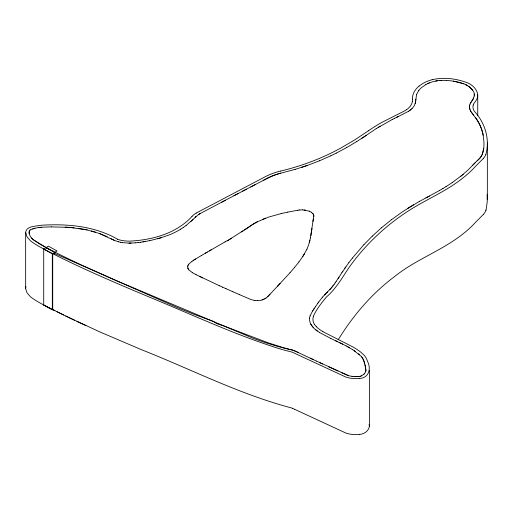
<?xml version="1.0" encoding="UTF-8"?>
<svg xmlns="http://www.w3.org/2000/svg" width="513" height="513" viewBox="0 0 513 513"><rect width="100%" height="100%" fill="white"/><g stroke="black" fill="none" stroke-linecap="round" stroke-linejoin="round"><path stroke-width="0.77" d="M29.459 230.542L29.126 233.184M29.081 231.972L29.247 233.793M416.543 94.514L415.53 102.542L414.241 105.716A27.375 15.8 0 0 1 411.99 108.583M473.198 105.011A16.923 9.773 0 0 0 473.095 105.421L472.98 107.313A22.335 12.896 0 0 0 473.582 109.82L473.974 110.616A17.051 9.843 0 0 0 474.089 110.814L474.198 110.994A13.453 7.766 0 0 0 474.749 111.731C485.093 123.049 490.107 139.465 485.862 154.419M486.196 209.092L487.267 201.596L487.138 194.639M52.986 309.448L52.32 309.839L37.847 301.721A100.362 57.943 0 0 1 31.819 297.829L30.607 296.912A19.571 11.299 0 0 1 30.363 296.706L26.99 292.743L25.669 288.774L25.65 232.293C26.471 225.816 35.891 226.425 40.726 225.284C66.966 223.591 94.418 225.906 117.65 239.257M25.65 288.274L25.9 286.53M309.589 318.092C308.903 323.639 313.167 328.121 317.367 331.065M432.158 79.72C443.335 77.04 455.294 78.47 466.048 82.279C473.839 84.658 481.842 93.847 475.282 101.619A49.19 28.401 0 0 1 474.083 103.235A12.017 6.938 0 0 0 473.223 105.011M322.857 331.648L353.489 347.25A86.864 50.152 0 0 1 361.114 352.431L364.294 355.394A34.416 19.872 0 0 1 366.378 358.542L367.237 360.466A61.201 35.333 0 0 1 367.584 361.466C371.38 368.841 368.809 377.978 359.684 378.44M369.379 370.399L369.379 426.38C368.802 430.984 364.083 434.113 359.684 434.421M469.658 105.428L469.53 106.819A26.272 15.166 0 0 0 469.972 109.564L471.235 112.084L477.141 120.042A115.194 66.504 0 0 1 482.624 132.675C484.49 141.979 485.76 154.413 477.141 160.838M469.568 106.108L469.542 106.794A26.272 15.166 0 0 0 469.985 109.538M310.461 237.801L313.783 215.89A9.978 5.765 0 0 0 312.866 213.575L311.365 212.26M313.751 216.736L313.815 215.89A10.023 5.784 0 0 0 312.827 213.575M474.217 95.989L474.269 93.943A20.918 12.075 0 0 0 473.281 91.019L469.908 87.191L465.701 84.619M365.955 370.431L365.795 371.329M311.981 228.439L310.897 235.473M187.694 266.119L188.091 268.844M483.599 148.251L482.412 154.285L480.63 157.215L468.222 169.822L460.591 176.485M312.949 221.392L313.328 219.057M412.279 101.638L412.317 101.388A32.672 18.866 0 0 0 412.394 100.728L412.426 99.112M309.57 318.118L310.076 315.848M469.639 105.454L470.004 104.133M474.224 95.969L473.159 99.137L470.972 102.427M306.941 249.183L308.698 244.701L310.487 237.801M486.144 209.336L485.862 210.401M29.132 231.427L29.267 230.882M309.358 242.418L309.948 240.122M313.289 316.701L313.437 316.2A33.916 19.584 0 0 1 313.623 315.649C316.899 308.788 321.702 302.664 326.582 296.86C336.175 288.582 342.331 277.437 349.34 267.087C365.25 244.797 385.513 225.656 408.515 210.817C426.489 199.249 446.676 191.163 463.386 177.607A155.279 89.647 0 0 0 475.82 166.02L483.381 158.466M415.197 103.652L415.844 99.067M365.622 371.79L365.807 371.303M187.662 266.119L188.681 264.24L192.106 261.2M310.064 315.873L312.577 310.968M416.524 94.539L418.858 90.326M469.985 104.158L470.594 102.946M473.646 98.047L470.581 102.966M365.641 371.765L364.429 373.669M306.973 249.183L302.882 256.365L298.932 261.925M302.856 256.365L304.645 253.557M336.15 281.445L341.889 272.724M341.882 272.743L342.844 271.268M338.093 278.546L339.048 277.091M342.831 271.287L348.872 262.611M188.072 265.189L188.707 264.24M315.367 306.864L313.687 309.352M315.348 306.889L317.592 303.587M314.257 308.505L313.129 310.173M344.768 268.389L345.756 266.94M335.149 282.894L336.137 281.47M312.564 310.993L313.142 310.147M338.157 339.85C353.015 315.572 371.803 293.564 394.683 276.488C415.831 259.418 442.2 250.588 463.386 233.588A155.279 89.647 0 0 0 475.82 222.001L483.381 214.447M317.579 303.613L318.163 302.766M334.136 284.33L335.143 282.913M318.15 302.792L318.746 301.952M318.727 301.977L322.453 297.181M334.123 284.356L330.481 288.883L322.465 297.155M333.078 285.786L331.853 287.325M298.951 261.919L294.603 267.395M348.859 262.637L352.399 258.058M352.38 258.084L363.877 244.695M294.622 267.388L289.96 272.807M418.845 90.352L421.205 87.813L425.79 84.581M289.98 272.801L277.578 286.158M331.18 288.094L329.776 289.614M364.018 374.112L364.442 373.644M192.093 216.306C176.414 233.556 152.38 239.949 129.802 241.136A23.22 13.409 0 0 1 117.573 239.34M265.099 298.739L267.568 296.803L280.085 283.503M267.542 296.803L270.011 294.135M472.742 165.135L475.609 162.268M186.059 225.528L198.537 214.517A34.249 19.776 0 0 1 200.423 213.446L225.54 200.173M195.113 217.243L195.895 216.46M363.864 244.72L372.342 236.083M324.562 294.898L326.044 293.391M326.794 292.647L327.55 291.897M29.446 230.568L29.786 230.234M190.836 221.545L193.035 219.423M363.582 374.535L364.038 374.086M292.782 350.123L285.51 348.308L268.632 342.985L225.983 326.787L117.182 281.009L79.99 264.336A996.342 575.233 0 0 1 46.003 247.567L54.737 252.46L53.968 253.178L177.145 307.454L194.215 314.431L213.44 321.465L216.678 323.613L224.732 326.3L252.999 338.24L265.259 342.633L278.27 346.583A180.05 103.953 0 0 0 292.365 350.052L296.084 351.456M372.329 236.108L381.505 227.753M409.932 110.359L412.01 108.557M363.595 374.509L360.498 376.26M381.486 227.778L391.4 219.744M463.252 174.298L452.107 182.692M411.035 109.455L408.733 111.218M391.387 219.769L402.077 212.074L413.574 204.79M183.487 227.368L186.072 225.502M368.347 130.853L354.239 140.216L340.536 148.206A237.218 136.958 0 0 1 328.66 154.246C313.257 161.557 297.072 167.161 280.489 171.092M406.431 109.718L406.29 109.814A38.744 22.367 0 0 1 400.666 112.873L381.666 122.492A183.109 105.716 0 0 0 368.328 130.847M192.074 261.2L201.404 255.5M29.767 230.254L30.241 229.92M244.432 230.125L249.857 226.393A62.612 36.147 0 0 1 257.327 221.796M366.314 135.336L356.695 141.607M361.543 138.523L376.382 128.5M452.133 182.666L446.015 186.649M231.587 238.186L227.297 240.873L249.825 226.393A62.701 36.199 0 0 1 257.353 221.796L268.69 217.07L281.239 213.555M180.781 229.119L183.5 227.342M241.629 231.94L243.04 231.036M266.023 298.162L260.912 300.304A10.472 6.047 0 0 1 257.327 300.669M408.752 111.193L396.363 117.477M376.369 128.526L392.182 119.542M193.696 260.104L195.549 258.95M44.843 305.601L43.72 305.023L43.72 249.042L48.402 246.163L57.11 251.037L52.32 253.858L52.32 309.839M407.707 208.406L419.647 201.301M378.241 127.352L380.146 126.192M356.708 141.582L346.692 147.552M442.847 188.579L446.034 186.623M196.255 213.036L265.843 176.408A53.775 31.049 0 0 1 280.476 171.073M439.603 190.49L442.866 188.553M180.794 229.093L177.94 230.773A74.776 43.169 0 0 1 168.54 235.191L157.748 238.769M201.385 255.493L225.066 241.873M205.303 253.21L207.265 252.069M225.034 241.873L227.035 240.738M209.233 250.934L211.209 249.799M439.622 190.458L419.628 201.327M346.711 147.526L336.233 153.143M30.229 229.946L32.274 229.029M221.366 202.366L238.154 193.516M233.928 195.748L267.645 178.139A51.794 29.901 0 0 1 278.944 173.663L295.103 169.38M242.335 191.33L246.541 189.124M425.937 197.922L429.452 196.075M250.748 186.924L254.967 184.718M263.425 180.307L267.658 178.12M425.771 84.607C431.984 81.131 439.256 79.964 446.304 80.438M392.169 119.567L394.266 118.49M394.253 118.516L398.498 116.432M330.808 155.798L336.246 153.118M330.821 155.772L319.541 160.793M427.553 83.696L429.445 82.875M264.169 299.239L262.04 300.028M361.056 376.074L361.594 375.856M319.554 160.768L307.653 165.346L295.084 169.405M262.861 219.256L265.747 218.121M301.471 167.411L307.665 165.321M32.261 229.054L34.031 228.49M161.524 237.641L149.713 240.687M33.108 228.779L34.987 228.247M280.829 173.176L278.937 173.689A50.838 29.35 0 0 0 267.651 178.152M281.22 213.555L287.812 212.119M360.517 376.234L356.477 376.696M287.793 212.119L297.912 210.215M140.453 242.296L149.725 240.661M142.928 241.905L145.442 241.482M435.749 81.041L437.634 80.727M39.001 227.477L37.981 227.657A27.555 15.909 0 0 0 34.974 228.272M297.88 210.215L299.515 209.99M38.988 227.503L39.982 227.355M138.048 242.604L140.472 242.271M359.036 376.497L353.746 376.613L348.66 375.74M135.701 242.848L138.068 242.578M39.963 227.381L40.918 227.259M135.714 242.822L128.936 243.13L122.588 242.636M299.489 209.99L302.644 209.862M40.905 227.285L41.803 227.195M439.66 80.509L441.796 80.394M41.79 227.221L51.281 226.874M51.268 226.9L69.678 227.381L87.127 229.907L99.432 233.492L114.694 240.526L118.58 241.783M128.949 243.104L131.155 243.091M354.675 376.638L355.592 376.67M257.353 300.663L254.858 300.496M302.619 209.862L309.397 211.196M65.151 227.112L74.128 227.823M446.31 80.413C453.486 80.932 460.847 82.003 467.292 85.395M351.95 376.395L352.848 376.504M304.113 209.952L305.549 210.131M78.527 228.381L87.114 229.927M254.839 300.503L251.12 299.605L239.597 294.686M453.293 81.15L463.938 83.869M120.555 242.277L122.601 242.611M118.561 241.809L120.568 242.251M283.413 349.917L291.179 351.873A7.24 4.181 0 0 1 292.66 352.38L345.717 376.991A10.311 5.957 0 0 0 346.32 377.215A18.917 10.92 0 0 0 359.651 378.35M282.855 349.757C237.731 336.002 194.869 315.841 151.335 297.912C114.995 282.689 78.649 267.337 43.72 249.042M91.301 230.94L95.405 232.126M348.68 375.715L316.508 361.088M293.564 350.353L316.495 361.12M99.445 233.466L107.211 236.788M347.981 375.49L341.107 372.464M292.673 408.354L294.667 409.31M239.635 294.686L232.774 291.698M114.707 240.501L110.981 238.718M232.812 291.698L225.983 288.691M222.604 287.171L226.021 288.691M219.231 285.651L222.642 287.171M219.275 285.651L196.094 274.686M338.003 371.066L328.75 366.821M330.802 338.484L346.204 345.897M85.883 325.601L76.918 321.42M335.643 340.722L337.432 341.555M319.548 362.556L322.606 363.993M309.358 211.189L311.404 212.267M310.403 358.209L313.456 359.645M298.188 352.463L296.456 351.604M74.693 320.362L52.563 309.531M330.814 338.458L319.714 332.597M339.215 342.402L342.742 344.133M199.371 276.289L202.641 277.879M65.658 316.021L99.791 331.898L141.838 349.847C191.387 369.424 239.456 394.176 291.179 407.854A7.24 4.181 0 0 1 292.66 408.361M63.638 315.033L57.065 311.789M294.847 409.4L345.717 432.972A10.311 5.957 0 0 0 346.32 433.203A18.917 10.92 0 0 0 359.651 434.331M54.885 310.698L52.717 309.608L52.717 253.627M51.582 309.038L52.146 309.326M51.018 308.755L49.896 308.185M51.197 308.845L43.72 305.023M48.767 307.608L49.331 307.896M47.645 307.037L45.4 305.889M196.12 274.686L192.317 272.621M346.192 345.922L352.707 349.686M347.872 346.839L349.526 347.769M52.32 253.858L37.847 245.74A100.362 57.943 0 0 1 31.819 241.847L30.645 240.963A19.571 11.299 0 0 1 30.363 240.725L26.99 236.762L25.65 232.293M352.72 349.661L361.338 356.4M192.343 272.621L188.72 269.761M319.702 332.623L315.29 329.423M354.226 350.668L355.695 351.674M33.723 240.078L49.319 249.433L39.886 244.117L33.146 239.584M468.651 86.287L472.659 90.057M358.452 353.739L359.741 354.81M31.55 238L33.133 239.609M32.03 238.577L32.563 239.103M316.361 326.685L314.732 324.71M313.475 327.749L310.782 324.165M473.698 115.066L471.255 112.058M31.53 238.026L31.088 237.423A25.477 14.71 0 0 1 29.94 235.647L29.26 233.768M361.325 356.426C364.583 360.197 365.089 365.346 365.91 370.059M188.752 269.761L187.668 267.94M475.519 117.535L477.154 120.016A115.233 66.53 0 0 1 482.637 132.655L483.201 135.24M361.986 357.285L363.531 360.055L364.801 364.018M470.524 110.846L470.863 111.468M365.044 365.006L365.942 370.457M369.103 424.482L369.379 426.38M474.262 93.969L474.307 94.969M487.35 142.614L487.344 199.595M477.738 94.725L477.738 115.521M54.737 252.46L54.737 254.063M485.926 210.407A28.574 16.493 0 0 1 483.336 214.434M322.908 331.616A44.298 25.573 0 0 1 316.29 326.704M314.649 324.729A26.522 15.313 0 0 1 313.315 316.707M485.926 154.426A28.574 16.493 0 0 1 483.336 158.453M419.121 86.139A32.172 18.577 0 0 1 432.132 79.688M412.497 99.112A37.956 21.912 0 0 1 419.012 86.094M412.337 101.638A25.926 14.967 0 0 1 406.501 109.756M192.042 216.294A25.759 14.871 0 0 1 196.287 213.055M198.525 214.543A34.159 19.718 0 0 1 200.403 213.472"/></g></svg>
